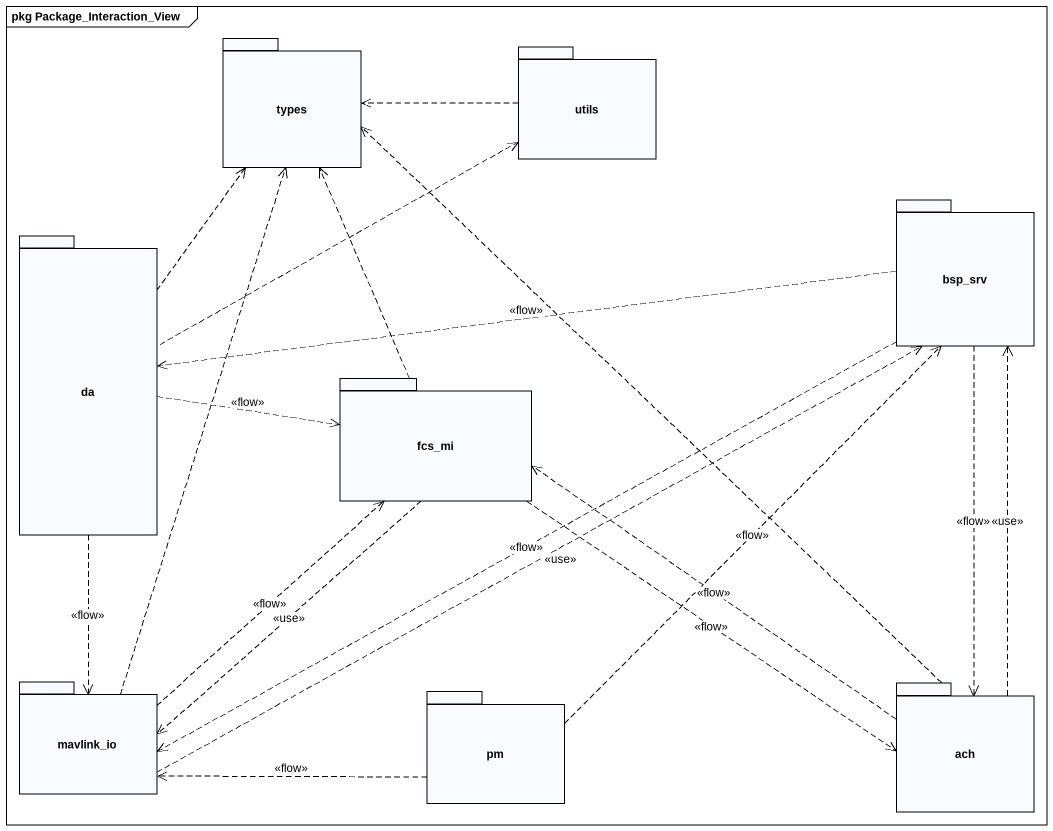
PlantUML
@startuml
mainframe pkg Package_Interaction_View
package types {
}
package utils {
}
package bsp_srv {
}
package da {
}
package fcs_mi {
}
package mavlink_io {
}
package pm {
}
package ach {
}
utils .left.> types
utils <.left. da
bsp_srv .left.> da : <<flow>>
bsp_srv .left.> mavlink_io : <<flow>>
bsp_srv ..> ach : <<flow>>
da .up.> types
da .right.> fcs_mi : <<flow>>
da ..> mavlink_io : <<flow>>
fcs_mi .up.> types
fcs_mi ..> mavlink_io : <<use>>
fcs_mi .right.> ach : <<flow>>
mavlink_io .up.> types
mavlink_io .right.> bsp_srv : <<use>>
mavlink_io .up.> fcs_mi : <<flow>>
pm .up.> bsp_srv : <<flow>>
pm .left.> mavlink_io : <<flow>>
ach .up.> types
ach .up.> bsp_srv : <<use>>
ach .left.> fcs_mi : <<flow>>
@enduml
